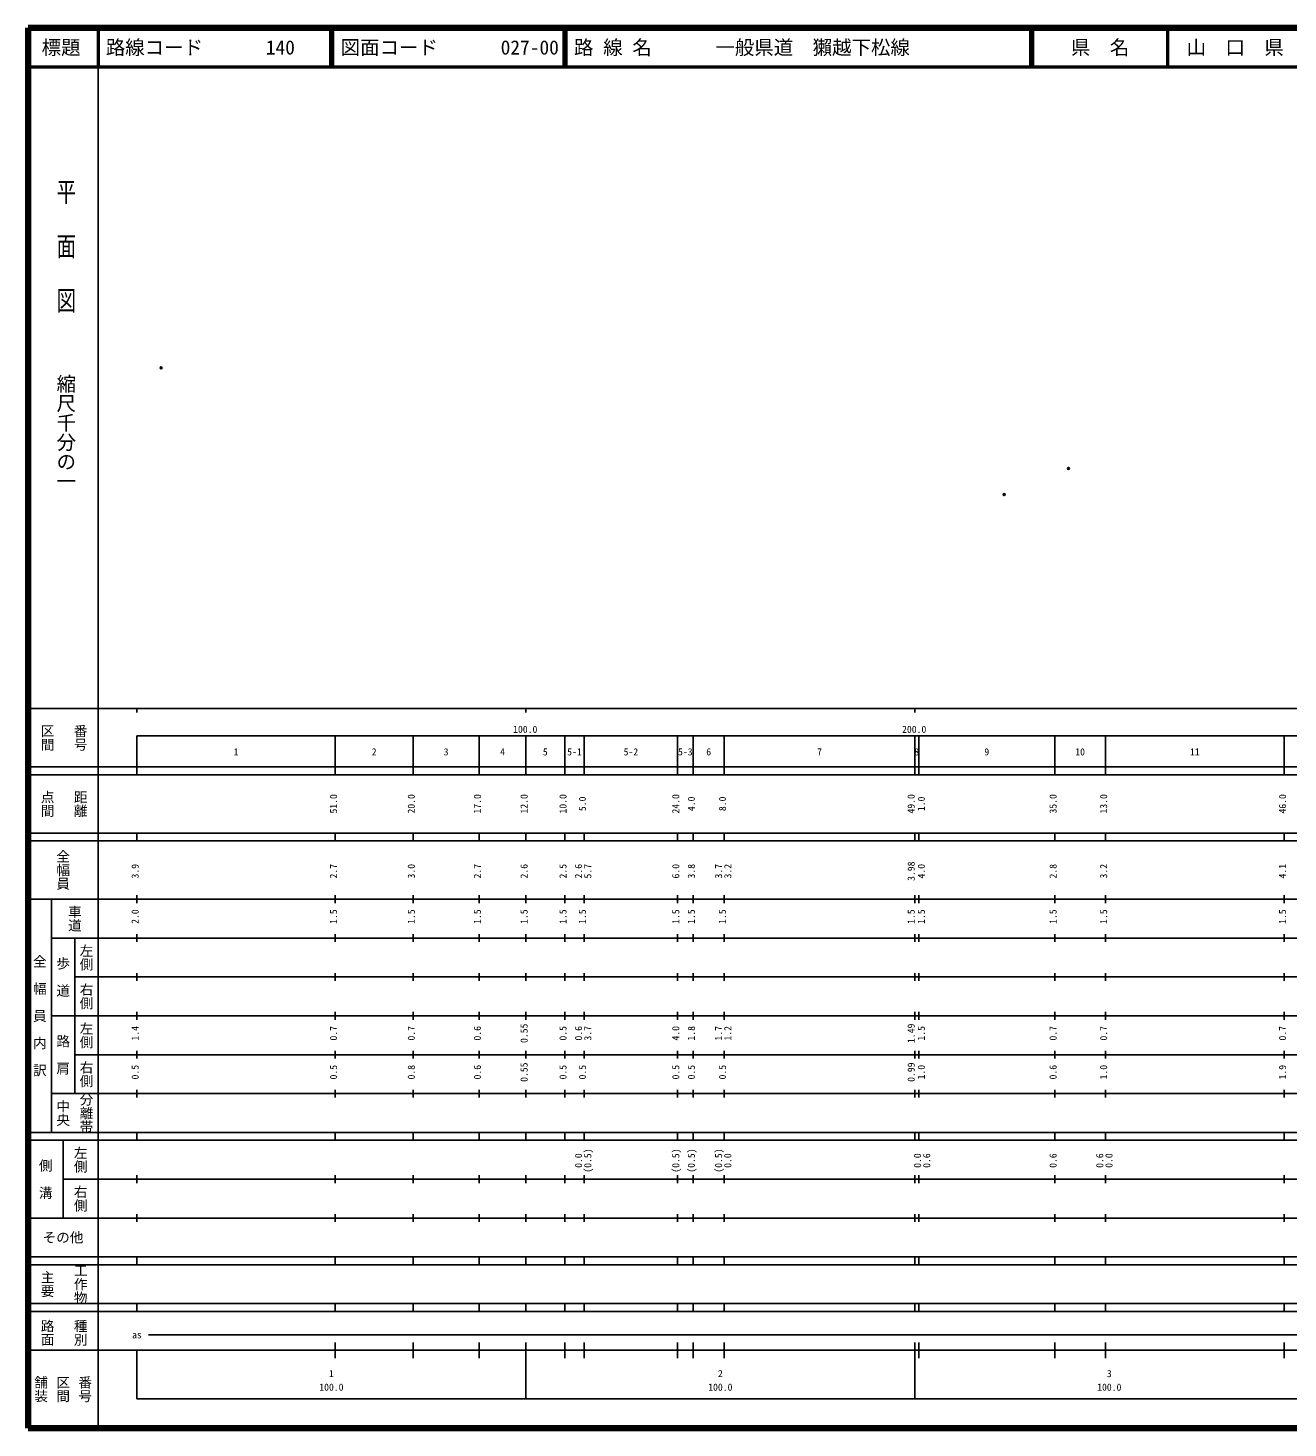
# Model space of a CAD drawing. Units: millimetres on the paper. Extents: x 40 to 680, y 20 to 380.
# Drawn here: x 40 to 363.9, y 20 to 380 of the extents above; entities that cross this region are included whole.
import ezdxf
from ezdxf.enums import TextEntityAlignment as Align

# ---------------------------------------------------------------- set-up
doc = ezdxf.new("R2010")
doc.units = ezdxf.units.MM
doc.header["$PDMODE"] = 32
doc.header["$PDSIZE"] = 0.5
doc.layers.add('M-OTRS', color=6, linetype='Continuous')
doc.layers.add('M-TTL-TXT', color=7, linetype='Continuous')
for name, color, linetype, lineweight in [('M-TTL', 2, 'Continuous', 140), ('M-TTL-BAND', 7, 'Continuous', 25), ('M-TTL-LINE', 7, 'Continuous', 50)]:
    doc.layers.add(name, color=color, linetype=linetype, lineweight=lineweight)
doc.styles.add('@ＭＳ ゴシック', font='')
doc.styles.add('ＭＳ ゴシック', font='')
doc.styles.get('@ＭＳ ゴシック').set_extended_font_data('@MS Gothic')
doc.styles.get('ＭＳ ゴシック').set_extended_font_data('MS Gothic')

msp = doc.modelspace()

# ---------------------------------------------------------------- linework, layer by layer
at = {"layer": 'M-OTRS'}
for p in [(74.215, 292.635), (307.481, 266.75), (291.009, 260.012)]:
    msp.add_point(p, dxfattribs=at)
at = {"layer": 'M-TTL'}
for p, q in [((40, 380), (40, 20)), ((680, 380), (40, 380)), ((40, 20), (680, 20))]:
    msp.add_line(p, q, dxfattribs=at)
at = {"layer": 'M-TTL-BAND'}
for p, q in [((58, 370), (58, 20)), ((40, 205), (579, 205)), ((68, 205), (68, 204)), ((168, 205), (168, 204)), ((268, 205), (268, 204)), ((68, 198), (579, 198)), ((68, 198), (68, 188)), ((119, 188), (119, 198)), ((139, 188), (139, 198)), ((156, 188), (156, 198)), ((168, 188), (168, 198)), ((178, 188), (178, 198)), ((183, 188), (183, 198)), ((207, 188), (207, 198)), ((211, 188), (211, 198)), ((219, 188), (219, 198)), ((268, 188), (268, 198)), ((269, 188), (269, 198)), ((304, 188), (304, 198)), ((317, 188), (317, 198)), ((363, 188), (363, 198)), ((40, 190), (579, 190)), ((40, 188), (579, 188)), ((40, 173), (579, 173)), ((68, 171), (68, 173)), ((119, 171), (119, 173)), ((139, 171), (139, 173)), ((156, 171), (156, 173)), ((168, 171), (168, 173)), ((178, 171), (178, 173)), ((183, 171), (183, 173)), ((207, 171), (207, 173)), ((211, 171), (211, 173)), ((219, 171), (219, 173)), ((268, 171), (268, 173)), ((269, 171), (269, 173)), ((304, 171), (304, 173)), ((317, 171), (317, 173)), ((363, 171), (363, 173)), ((40, 171), (579, 171)), ((40, 156), (579, 156)), ((46, 96), (46, 156)), ((68, 155), (68, 157)), ((119, 155), (119, 157)), ((139, 155), (139, 157)), ((156, 155), (156, 157)), ((168, 155), (168, 157)), ((178, 155), (178, 157)), ((183, 155), (183, 157)), ((207, 155), (207, 157)), ((211, 155), (211, 157)), ((219, 155), (219, 157)), ((268, 155), (268, 157)), ((269, 155), (269, 157)), ((304, 155), (304, 157)), ((317, 155), (317, 157)), ((363, 155), (363, 157)), ((46, 146), (579, 146)), ((52, 146), (52, 106)), ((68, 145), (68, 147)), ((119, 145), (119, 147)), ((139, 145), (139, 147)), ((156, 145), (156, 147)), ((168, 145), (168, 147)), ((178, 145), (178, 147)), ((183, 145), (183, 147)), ((207, 145), (207, 147)), ((211, 145), (211, 147)), ((219, 145), (219, 147)), ((268, 145), (268, 147)), ((269, 145), (269, 147)), ((304, 145), (304, 147)), ((317, 145), (317, 147)), ((363, 145), (363, 147)), ((68, 135), (68, 137)), ((119, 135), (119, 137)), ((139, 135), (139, 137)), ((156, 135), (156, 137)), ((168, 135), (168, 137)), ((178, 135), (178, 137)), ((183, 135), (183, 137)), ((207, 135), (207, 137)), ((211, 135), (211, 137)), ((219, 135), (219, 137)), ((268, 135), (268, 137)), ((269, 135), (269, 137)), ((304, 135), (304, 137)), ((317, 135), (317, 137)), ((363, 135), (363, 137)), ((52, 136), (579, 136)), ((46, 126), (579, 126)), ((68, 125), (68, 127)), ((119, 125), (119, 127)), ((139, 125), (139, 127)), ((156, 125), (156, 127)), ((168, 125), (168, 127)), ((178, 125), (178, 127)), ((183, 125), (183, 127)), ((207, 125), (207, 127)), ((211, 125), (211, 127)), ((219, 125), (219, 127)), ((268, 125), (268, 127)), ((269, 125), (269, 127)), ((304, 125), (304, 127)), ((317, 125), (317, 127)), ((363, 125), (363, 127)), ((52, 116), (579, 116)), ((68, 115), (68, 117)), ((119, 115), (119, 117)), ((139, 115), (139, 117)), ((156, 115), (156, 117)), ((168, 115), (168, 117)), ((178, 115), (178, 117)), ((183, 115), (183, 117)), ((207, 115), (207, 117)), ((211, 115), (211, 117)), ((219, 115), (219, 117)), ((268, 115), (268, 117)), ((269, 115), (269, 117)), ((304, 115), (304, 117)), ((317, 115), (317, 117)), ((363, 115), (363, 117)), ((46, 106), (579, 106)), ((68, 105), (68, 107)), ((119, 105), (119, 107)), ((139, 105), (139, 107)), ((156, 105), (156, 107)), ((168, 105), (168, 107)), ((178, 105), (178, 107)), ((183, 105), (183, 107)), ((207, 105), (207, 107)), ((211, 105), (211, 107)), ((219, 105), (219, 107)), ((268, 105), (268, 107)), ((269, 105), (269, 107)), ((304, 105), (304, 107)), ((317, 105), (317, 107)), ((363, 105), (363, 107)), ((40, 96), (579, 96)), ((40, 94), (579, 94)), ((49, 94), (49, 74)), ((68, 94), (68, 96)), ((119, 94), (119, 96)), ((139, 94), (139, 96)), ((156, 94), (156, 96)), ((168, 94), (168, 96)), ((178, 94), (178, 96)), ((183, 94), (183, 96)), ((207, 94), (207, 96)), ((211, 94), (211, 96)), ((219, 94), (219, 96)), ((268, 94), (268, 96)), ((269, 94), (269, 96)), ((304, 94), (304, 96)), ((317, 94), (317, 96)), ((363, 94), (363, 96)), ((49, 84), (579, 84)), ((68, 83), (68, 85)), ((119, 83), (119, 85)), ((139, 83), (139, 85)), ((156, 83), (156, 85)), ((168, 83), (168, 85)), ((178, 83), (178, 85)), ((183, 83), (183, 85)), ((207, 83), (207, 85)), ((211, 83), (211, 85)), ((219, 83), (219, 85)), ((268, 83), (268, 85)), ((269, 83), (269, 85)), ((304, 83), (304, 85)), ((317, 83), (317, 85)), ((363, 83), (363, 85)), ((40, 74), (579, 74)), ((68, 73), (68, 75)), ((119, 73), (119, 75)), ((139, 73), (139, 75)), ((156, 73), (156, 75)), ((168, 73), (168, 75)), ((178, 73), (178, 75)), ((183, 73), (183, 75)), ((207, 73), (207, 75)), ((211, 73), (211, 75)), ((219, 73), (219, 75)), ((268, 73), (268, 75)), ((269, 73), (269, 75)), ((304, 73), (304, 75)), ((317, 73), (317, 75)), ((363, 73), (363, 75)), ((40, 64), (579, 64)), ((40, 62), (579, 62)), ((68, 62), (68, 64)), ((119, 62), (119, 64)), ((139, 62), (139, 64)), ((156, 62), (156, 64)), ((168, 62), (168, 64)), ((178, 62), (178, 64)), ((183, 62), (183, 64)), ((207, 62), (207, 64)), ((211, 62), (211, 64)), ((219, 62), (219, 64)), ((268, 62), (268, 64)), ((269, 62), (269, 64)), ((304, 62), (304, 64)), ((317, 62), (317, 64)), ((363, 62), (363, 64)), ((40, 52), (579, 52)), ((68, 50), (68, 52)), ((119, 50), (119, 52)), ((139, 50), (139, 52)), ((156, 50), (156, 52)), ((168, 50), (168, 52)), ((178, 50), (178, 52)), ((183, 50), (183, 52)), ((207, 50), (207, 52)), ((211, 50), (211, 52)), ((219, 50), (219, 52)), ((268, 50), (268, 52)), ((269, 50), (269, 52)), ((304, 50), (304, 52)), ((317, 50), (317, 52)), ((363, 50), (363, 52)), ((40, 50), (579, 50)), ((71, 44), (565, 44)), ((40, 40), (579, 40)), ((68, 40), (68, 27.5)), ((119, 38), (119, 42)), ((139, 38), (139, 42)), ((156, 38), (156, 42)), ((168, 27.5), (168, 42)), ((178, 38), (178, 42)), ((183, 38), (183, 42)), ((207, 38), (207, 42)), ((211, 38), (211, 42)), ((219, 38), (219, 42)), ((268, 27.5), (268, 42)), ((269, 38), (269, 42)), ((304, 38), (304, 42)), ((317, 38), (317, 42)), ((363, 38), (363, 42)), ((68, 27.5), (579, 27.5))]:
    msp.add_line(p, q, dxfattribs=at)
at = {"layer": 'M-TTL-LINE'}
for p, q in [((58, 380), (58, 370)), ((117.75, 380), (117.75, 370)), ((118.25, 380), (118.25, 370)), ((177.75, 380), (177.75, 370)), ((178.25, 380), (178.25, 370)), ((297.75, 380), (297.75, 370)), ((298.25, 380), (298.25, 370)), ((333, 380), (333, 370)), ((40, 370), (680, 370))]:
    msp.add_line(p, q, dxfattribs=at)

# ---------------------------------------------------------------- texts
at = {"layer": 'M-TTL-BAND', "style": '@ＭＳ ゴシック', "width": 1.4}
msp.add_text('平  面  図', height=3.666, rotation=270, dxfattribs=at).set_placement((49.777, 306.475), align=Align.MIDDLE_RIGHT)
at = {"layer": 'M-TTL-BAND', "style": '@ＭＳ ゴシック'}
msp.add_text('縮尺千分の一', height=3.666, rotation=270, dxfattribs=at).set_placement((49.777, 261.03), align=Align.MIDDLE_RIGHT)
for s, p in [('区間', (45, 197.5)), ('番号', (53.5, 197.5)), ('点間', (45, 180.5)), ('距離', (53.5, 180.5)), ('全幅員', (49, 163.5)), ('車道', (52, 151)), ('左側', (55, 141)), ('全\u3000幅\u3000員\u3000内\u3000訳', (43, 126)), ('歩\u3000道', (49, 136)), ('右側', (55, 131)), ('左側', (55, 121)), ('路\u3000肩', (49, 116)), ('右側', (55, 111)), ('分離帯', (55, 101)), ('中央', (49, 101)), ('左側', (53.5, 89)), ('側\u3000溝', (44.5, 84)), ('右側', (53.5, 79)), ('工作物', (53.5, 57)), ('主要', (45, 57)), ('路面', (45, 44.5)), ('種別', (53.5, 44.5)), ('舗装', (43.333, 30)), ('区間', (49, 30)), ('番号', (54.667, 30))]:
    msp.add_text(s, height=2.566, rotation=270, dxfattribs=at).set_placement(p, align=Align.MIDDLE_CENTER)
at = {"layer": 'M-TTL-BAND', "style": 'ＭＳ ゴシック'}
for s, p in [('100.0', (167.844, 198.195)), ('200.0', (267.844, 198.195)), ('1', (93.5, 192.405)), ('2', (129, 192.405)), ('3', (147.5, 192.405)), ('4', (162, 192.405)), ('5', (173, 192.405)), ('5-1', (180.5, 192.405)), ('5-2', (195, 192.405)), ('5-3', (209, 192.405)), ('6', (215, 192.405)), ('7', (243.5, 192.405)), ('8', (268.5, 192.405)), ('9', (286.5, 192.405)), ('10', (310.5, 192.405)), ('11', (340, 192.405)), ('as', (68, 42.5)), ('1', (118, 32.523)), ('2', (218, 32.523)), ('3', (318, 32.523)), ('100.0', (118, 29.033)), ('100.0', (218, 29.033)), ('100.0', (318, 29.033))]:
    msp.add_text(s, height=1.833, dxfattribs=at).set_placement(p, align=Align.BOTTOM_CENTER)
for s, p in [('51.0', (120, 180.5)), ('20.0', (140, 180.5)), ('17.0', (157, 180.5)), ('12.0', (169, 180.5)), ('10.0', (179, 180.5)), ('5.0', (184, 180.5)), ('24.0', (208, 180.5)), ('4.0', (212, 180.5)), ('8.0', (220, 180.5)), ('49.0', (268.522, 180.5)), ('1.0', (271.135, 180.5)), ('35.0', (305, 180.5)), ('13.0', (318, 180.5)), ('46.0', (364, 180.5)), ('3.9', (69, 163.174)), ('2.7', (120, 163.174)), ('3.0', (140, 163.174)), ('2.7', (157, 163.174)), ('2.6', (169, 163.174)), ('2.5', (179, 163.174)), ('2.6', (183, 163.174)), ('5.7', (185.37, 163.174)), ('6.0', (208, 163.174)), ('3.8', (212, 163.174)), ('3.7', (219, 163.174)), ('3.2', (221.37, 163.174)), ('3.98', (268.522, 163.174)), ('4.0', (271.135, 163.174)), ('2.8', (305, 163.174)), ('3.2', (318, 163.174)), ('4.1', (364, 163.174)), ('2.0', (69, 151.5)), ('1.5', (120, 151.5)), ('1.5', (140, 151.5)), ('1.5', (157, 151.5)), ('1.5', (169, 151.5)), ('1.5', (179, 151.5)), ('1.5', (184, 151.5)), ('1.5', (208, 151.5)), ('1.5', (212, 151.5)), ('1.5', (220, 151.5)), ('1.5', (268.522, 151.5)), ('1.5', (271.135, 151.5)), ('1.5', (305, 151.5)), ('1.5', (318, 151.5)), ('1.5', (364, 151.5)), ('1.4', (69, 121.5)), ('0.7', (120, 121.5)), ('0.7', (140, 121.5)), ('0.6', (157, 121.5)), ('0.55', (169, 121.5)), ('0.5', (179, 121.5)), ('0.6', (183, 121.5)), ('3.7', (185.37, 121.5)), ('4.0', (208, 121.5)), ('1.8', (212, 121.5)), ('1.7', (219, 121.5)), ('1.2', (221.37, 121.5)), ('1.49', (268.522, 121.5)), ('1.5', (271.135, 121.5)), ('0.7', (305, 121.5)), ('0.7', (318, 121.5)), ('0.7', (364, 121.5)), ('0.5', (69, 111.5)), ('0.5', (120, 111.5)), ('0.8', (140, 111.5)), ('0.6', (157, 111.5)), ('0.55', (169, 111.5)), ('0.5', (179, 111.5)), ('0.5', (184, 111.5)), ('0.5', (208, 111.5)), ('0.5', (212, 111.5)), ('0.5', (220, 111.5)), ('0.99', (268.522, 111.5)), ('1.0', (271.135, 111.5)), ('0.6', (305, 111.5)), ('1.0', (318, 111.5)), ('1.9', (364, 111.5)), ('0.0', (183, 88.764)), ('(0.5)', (185.37, 88.764)), ('(0.5)', (208, 88.764)), ('(0.5)', (212, 88.764)), ('(0.5)', (219, 88.764)), ('0.0', (221.37, 88.764)), ('0.0', (270.135, 88.764)), ('0.6', (272.505, 88.764)), ('0.6', (305, 88.764)), ('0.6', (317, 88.764)), ('0.0', (319.37, 88.764))]:
    msp.add_text(s, height=1.833, rotation=90, dxfattribs=at).set_placement(p, align=Align.BOTTOM_CENTER)
msp.add_text('その他', height=2.566, dxfattribs=at).set_placement((49, 69), align=Align.MIDDLE_CENTER)
at = {"layer": 'M-TTL-TXT', "style": 'ＭＳ ゴシック'}
for s, p in [('標題', (48.5, 375)), ('県\u3000名', (315.625, 375)), ('山\u3000口\u3000県', (350.375, 375))]:
    msp.add_text(s, height=3.666, dxfattribs=at).set_placement(p, align=Align.MIDDLE_CENTER)
for s, p in [('路線コード', (60, 375)), ('140', (101.142, 375)), ('図面コード', (120.38, 375)), ('027-00', (161.521, 375)), ('路 線 名', (180.38, 375)), ('一般県道\u3000獺越下松線', (216.734, 375))]:
    msp.add_text(s, height=3.666, dxfattribs=at).set_placement(p, align=Align.MIDDLE_LEFT)

doc.saveas('drawing.dxf')
